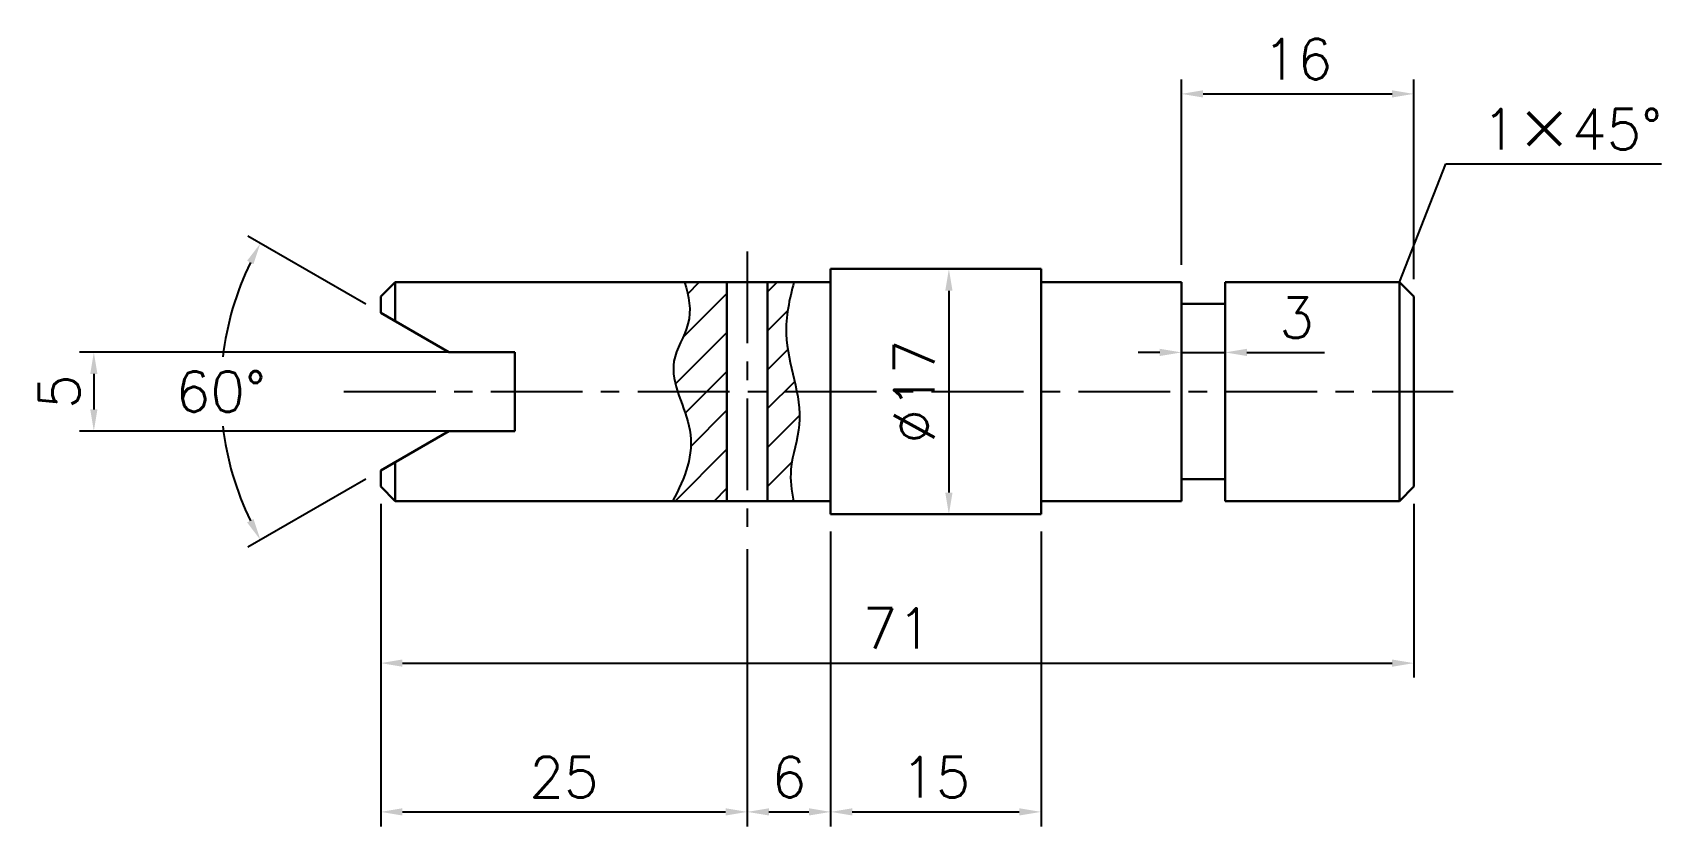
# Model space of a CAD drawing. Header units: millimetres. Extents: x 30 to 143, y 120 to 175.
import ezdxf

# ---------------------------------------------------------------- set-up
doc = ezdxf.new("R2010")
doc.units = ezdxf.units.MM
doc.header["$LTSCALE"] = 0.2
doc.linetypes.add('CENTER', pattern=[50.8, 31.75, -6.35, 6.35, -6.35])
doc.layers.add('cen', color=7, linetype='CENTER')
doc.layers.add('dim', color=7, linetype='Continuous')
doc.layers.add('object', color=7, linetype='Continuous', lineweight=30)
doc.styles.get("Standard").update_dxf_attribs({"font": 'txt.shx'})
doc.dimstyles.new('习题', dxfattribs={"dimtxt": 2.8, "dimasz": 1.5, "dimexe": 1, "dimexo": 1.2, "dimgap": 1, "dimtad": 1, "dimdec": 0, "dimdsep": 46, "dimtxsty": 'Standard', "dimcen": 2.5, "dimadec": 0, "dimazin": 0, "dimtp": 0.002, "dimtm": 0.03, "dimtfac": 1, "dimtdec": 0, "dimtmove": 0, "dimatfit": 3, "dimfxl": 1, "dimtolj": 1, "dimtzin": 9, "dimarcsym": 0})
doc.dimstyles.new('习题$2', dxfattribs={"dimtxt": 2.8, "dimasz": 1.5, "dimexe": 1, "dimexo": 1.2, "dimgap": 1, "dimtad": 0, "dimtih": 1, "dimtoh": 1, "dimdec": 0, "dimdsep": 46, "dimtxsty": 'Standard', "dimcen": 2.5, "dimadec": 0, "dimazin": 0, "dimtp": 0.002, "dimtm": 0.03, "dimtfac": 1, "dimtdec": 0, "dimtmove": 0, "dimatfit": 3, "dimfxl": 1, "dimtolj": 1, "dimtzin": 9, "dimarcsym": 0})

# ---------------------------------------------------------------- blocks, each defined once
blk = doc.blocks.new('*D2')
at = {"layer": 'Defpoints', "color": 0, "transparency": 16777216}
for p in [(54.53, 143.24), (125.97, 143.24), (125.97, 131.03)]:
    blk.add_point(p, dxfattribs=at)
at = {"layer": 'dim', "color": 0, "lineweight": -2, "transparency": 16777216}
for p, q in [((54.53, 142.04), (54.53, 130.03)), ((125.97, 142.04), (125.97, 130.03)), ((56.03, 131.03), (124.47, 131.03))]:
    blk.add_line(p, q, dxfattribs=at)
at = {"layer": 'dim', "color": 0, "transparency": 16777216}
for points in [[(56.03, 131.28), (56.03, 130.78), (54.53, 131.03)], [(124.47, 131.28), (124.47, 130.78), (125.97, 131.03)]]:
    blk.add_solid(points, dxfattribs=at)
at = {"layer": 'dim', "color": 0, "transparency": 16777216, "insert": (90.25, 133.43), "char_height": 2.8, "attachment_point": 5}
blk.add_mtext('\\A1;71', dxfattribs=at)
blk = doc.blocks.new('*D3')
at = {"layer": 'Defpoints', "color": 0, "transparency": 16777216}
for p in [(54.53, 142.04), (79.88, 140.12), (79.88, 120.74)]:
    blk.add_point(p, dxfattribs=at)
at = {"layer": 'dim', "color": 0, "lineweight": -2, "transparency": 16777216}
for p, q in [((54.53, 140.84), (54.53, 119.74)), ((79.88, 138.92), (79.88, 119.74)), ((56.03, 120.74), (78.38, 120.74))]:
    blk.add_line(p, q, dxfattribs=at)
at = {"layer": 'dim', "color": 0, "transparency": 16777216}
for points in [[(56.03, 120.99), (56.03, 120.49), (54.53, 120.74)], [(78.38, 120.99), (78.38, 120.49), (79.88, 120.74)]]:
    blk.add_solid(points, dxfattribs=at)
at = {"layer": 'dim', "color": 0, "transparency": 16777216, "insert": (67.2, 123.14), "char_height": 2.8, "attachment_point": 5}
blk.add_mtext('\\A1;25', dxfattribs=at)
blk = doc.blocks.new('*D4')
at = {"layer": 'Defpoints', "color": 0, "transparency": 16777216}
for p in [(85.64, 141.33), (79.88, 140.12), (85.64, 120.74)]:
    blk.add_point(p, dxfattribs=at)
at = {"layer": 'dim', "color": 0, "lineweight": -2, "transparency": 16777216}
for p, q in [((85.64, 140.13), (85.64, 119.74)), ((79.88, 138.92), (79.88, 119.74)), ((81.38, 120.74), (84.14, 120.74))]:
    blk.add_line(p, q, dxfattribs=at)
at = {"layer": 'dim', "color": 0, "transparency": 16777216}
for points in [[(81.38, 120.99), (81.38, 120.49), (79.88, 120.74)], [(84.14, 120.99), (84.14, 120.49), (85.64, 120.74)]]:
    blk.add_solid(points, dxfattribs=at)
at = {"layer": 'dim', "color": 0, "transparency": 16777216, "insert": (82.76, 123.14), "char_height": 2.8, "attachment_point": 5}
blk.add_mtext('\\A1;6', dxfattribs=at)
blk = doc.blocks.new('*D5')
at = {"layer": 'Defpoints', "color": 0, "transparency": 16777216}
for p in [(85.64, 141.33), (100.19, 141.33), (100.19, 120.74)]:
    blk.add_point(p, dxfattribs=at)
at = {"layer": 'dim', "color": 0, "lineweight": -2, "transparency": 16777216}
for p, q in [((85.64, 140.13), (85.64, 119.74)), ((100.19, 140.13), (100.19, 119.74)), ((87.14, 120.74), (98.69, 120.74))]:
    blk.add_line(p, q, dxfattribs=at)
at = {"layer": 'dim', "color": 0, "transparency": 16777216}
for points in [[(87.14, 120.99), (87.14, 120.49), (85.64, 120.74)], [(98.69, 120.99), (98.69, 120.49), (100.19, 120.74)]]:
    blk.add_solid(points, dxfattribs=at)
at = {"layer": 'dim', "color": 0, "transparency": 16777216, "insert": (92.91, 123.14), "char_height": 2.8, "attachment_point": 5}
blk.add_mtext('\\A1;15', dxfattribs=at)
blk = doc.blocks.new('*D6')
at = {"layer": 'Defpoints', "color": 0, "transparency": 16777216}
for p in [(125.97, 170.4), (109.9, 157.38), (125.97, 156.38)]:
    blk.add_point(p, dxfattribs=at)
at = {"layer": 'dim', "color": 0, "lineweight": -2, "transparency": 16777216}
for p, q in [((109.9, 158.58), (109.9, 171.4)), ((125.97, 157.58), (125.97, 171.4)), ((111.4, 170.4), (124.47, 170.4))]:
    blk.add_line(p, q, dxfattribs=at)
at = {"layer": 'dim', "color": 0, "transparency": 16777216}
for points in [[(111.4, 170.65), (111.4, 170.15), (109.9, 170.4)], [(124.47, 170.65), (124.47, 170.15), (125.97, 170.4)]]:
    blk.add_solid(points, dxfattribs=at)
at = {"layer": 'dim', "color": 0, "transparency": 16777216, "insert": (117.93, 172.8), "char_height": 2.8, "attachment_point": 5}
blk.add_mtext('\\A1;16', dxfattribs=at)
blk = doc.blocks.new('*D7')
at = {"layer": 'Defpoints', "color": 0, "transparency": 16777216}
for p in [(112.93, 152.52), (109.9, 149.81), (112.93, 149.81)]:
    blk.add_point(p, dxfattribs=at)
at = {"layer": 'dim', "color": 0, "lineweight": -2, "transparency": 16777216}
for p, q in [((109.9, 151.01), (109.9, 153.52)), ((112.93, 151.01), (112.93, 153.52)), ((108.4, 152.52), (106.9, 152.52)), ((109.9, 152.52), (112.93, 152.52)), ((114.43, 152.52), (119.8, 152.52))]:
    blk.add_line(p, q, dxfattribs=at)
at = {"layer": 'dim', "color": 0, "transparency": 16777216}
for points in [[(108.4, 152.77), (108.4, 152.27), (109.9, 152.52)], [(114.43, 152.77), (114.43, 152.27), (112.93, 152.52)]]:
    blk.add_solid(points, dxfattribs=at)
at = {"layer": 'dim', "color": 0, "transparency": 16777216, "insert": (117.86, 154.92), "char_height": 2.8, "attachment_point": 5}
blk.add_mtext('\\A1;3', dxfattribs=at)
blk = doc.blocks.new('*D8')
at = {"layer": 'Defpoints', "color": 0, "transparency": 16777216}
for p in [(85.64, 158.29), (85.64, 141.33), (93.82, 141.33)]:
    blk.add_point(p, dxfattribs=at)
at = {"layer": 'dim', "color": 0, "lineweight": -2, "transparency": 16777216}
for p, q in [((86.84, 158.29), (94.82, 158.29)), ((93.82, 156.79), (93.82, 142.83)), ((86.84, 141.33), (94.82, 141.33))]:
    blk.add_line(p, q, dxfattribs=at)
at = {"layer": 'dim', "color": 0, "transparency": 16777216}
for points in [[(93.57, 156.79), (94.07, 156.79), (93.82, 158.29)], [(93.57, 142.83), (94.07, 142.83), (93.82, 141.33)]]:
    blk.add_solid(points, dxfattribs=at)
at = {"layer": 'dim', "color": 0, "transparency": 16777216, "insert": (91.42, 149.81), "char_height": 2.8, "attachment_point": 5, "rotation": 90}
blk.add_mtext('\\A1;%%C17', dxfattribs=at)
blk = doc.blocks.new('_None')
blk = doc.blocks.new('*D9')
at = {"layer": 'Defpoints', "color": 0, "transparency": 16777216}
for p in [(54.53, 155.26), (43.78, 153.37), (59.25, 152.53), (59.25, 147.08), (54.53, 144.36)]:
    blk.add_point(p, dxfattribs=at)
at = {"layer": 'dim', "color": 0, "lineweight": -2, "transparency": 16777216}
for p, q in [((53.49, 155.86), (45.35, 160.56)), ((53.49, 143.76), (45.35, 139.05))]:
    blk.add_line(p, q, dxfattribs=at)
for start, end in [(154.1913, 173.2801), (186.7199, 205.8087)]:
    blk.add_arc((63.98, 149.81), 20.51, start, end, dxfattribs=at)
at = {"layer": 'dim', "color": 0, "transparency": 16777216}
for points in [[(45.29, 158.86), (45.73, 158.62), (46.21, 160.06)], [(45.73, 141), (45.29, 140.76), (46.21, 139.55)]]:
    blk.add_solid(points, dxfattribs=at)
at = {"layer": 'dim', "color": 0, "transparency": 16777216, "insert": (43.47, 149.81), "char_height": 2.8, "attachment_point": 5}
blk.add_mtext('\\A1;60°', dxfattribs=at)
blk = doc.blocks.new('*D10')
at = {"layer": 'Defpoints', "color": 0, "transparency": 16777216}
for p in [(63.8, 152.53), (34.69, 147.08), (63.8, 147.08)]:
    blk.add_point(p, dxfattribs=at)
at = {"layer": 'dim', "color": 0, "lineweight": -2, "transparency": 16777216}
for p, q in [((62.6, 152.53), (33.69, 152.53)), ((34.69, 151.03), (34.69, 148.58)), ((62.6, 147.08), (33.69, 147.08))]:
    blk.add_line(p, q, dxfattribs=at)
at = {"layer": 'dim', "color": 0, "transparency": 16777216}
for points in [[(34.44, 151.03), (34.94, 151.03), (34.69, 152.53)], [(34.44, 148.58), (34.94, 148.58), (34.69, 147.08)]]:
    blk.add_solid(points, dxfattribs=at)
at = {"layer": 'dim', "color": 0, "transparency": 16777216, "insert": (32.29, 149.81), "char_height": 2.8, "attachment_point": 5, "rotation": 90}
blk.add_mtext('\\A1;5', dxfattribs=at)

msp = doc.modelspace()

# ---------------------------------------------------------------- hatches: boundary and pattern name
at = {"layer": 'dim'}
h = msp.add_hatch(dxfattribs=at)
h.set_pattern_fill('ANSI31', color=256, scale=0.6, style=0)
edge = h.paths.add_edge_path()
edge.add_line((78.47, 157.38), (75.53, 157.38))
edge.add_spline(control_points=[(75.53, 157.38), (75.86, 156.4), (76.18, 154.53), (74.5, 152.12), (74.83, 150.52), (75.06, 149.81)], knot_values=[1.844198, 1.844198, 1.844198, 1.844198, 4.815251, 7.57579, 9.752308, 9.752308, 9.752308, 9.752308], degree=3, periodic=0)
edge.add_line((75.06, 149.81), (78.47, 149.81))
edge.add_line((78.47, 149.81), (78.47, 157.38))
edge = h.paths.add_edge_path()
edge.add_spline(control_points=[(83.08, 142.24), (82.92, 142.97), (82.71, 144.73), (83.67, 147.24), (83.45, 149.04), (83.31, 149.81)], knot_values=[8.338313, 8.338313, 8.338313, 8.338313, 10.555919, 13.711334, 16.028369, 16.028369, 16.028369, 16.028369], degree=3, periodic=0)
edge.add_line((83.31, 149.81), (81.28, 149.81))
edge.add_line((81.28, 149.81), (81.28, 142.24))
edge.add_line((81.28, 142.24), (83.08, 142.24))
edge = h.paths.add_edge_path()
edge.add_spline(control_points=[(83.31, 149.81), (83.05, 151.13), (82.23, 153.67), (82.79, 156.18), (83.1, 157.38)], knot_values=[0.680473, 0.680473, 0.680473, 0.680473, 4.69562, 8.338313, 8.338313, 8.338313, 8.338313], degree=3, periodic=0)
edge.add_line((83.1, 157.38), (81.28, 157.38))
edge.add_line((81.28, 157.38), (81.28, 149.81))
edge.add_line((81.28, 149.81), (83.31, 149.81))
edge = h.paths.add_edge_path()
edge.add_line((78.47, 149.81), (75.06, 149.81))
edge.add_spline(control_points=[(75.06, 149.81), (75.34, 148.92), (76.52, 146.31), (75.59, 143.84), (74.7, 142.24)], knot_values=[9.752308, 9.752308, 9.752308, 9.752308, 12.481716, 17.645624, 17.645624, 17.645624, 17.645624], degree=3, periodic=0)
edge.add_line((74.7, 142.24), (78.47, 142.24))
edge.add_line((78.47, 142.24), (78.47, 149.81))

# ---------------------------------------------------------------- linework, layer by layer
at = {"layer": 'cen'}
for p, q in [((79.88, 159.5), (79.88, 140.12)), ((51.98, 149.81), (128.7, 149.81))]:
    msp.add_line(p, q, dxfattribs=at)
at = {"layer": 'dim'}
for points, knots in [([(75.53, 157.38), (75.86, 156.4), (76.18, 154.53), (73.92, 151.29), (76.78, 147), (75.59, 143.84), (74.7, 142.24)], [1.844198, 1.844198, 1.844198, 1.844198, 4.815251, 7.57579, 12.481716, 17.645624, 17.645624, 17.645624, 17.645624]), ([(83.1, 157.38), (82.79, 156.18), (82.06, 152.91), (84.17, 148.55), (82.71, 144.73), (82.92, 142.97), (83.08, 142.24)], [0.680473, 0.680473, 0.680473, 0.680473, 4.323166, 10.655347, 13.810762, 16.028369, 16.028369, 16.028369, 16.028369])]:
    msp.add_open_spline(points, degree=3, knots=knots, dxfattribs=at)
at = {"layer": 'object'}
for p, q in [((85.64, 157.38), (85.64, 158.29)), ((85.64, 158.29), (100.19, 158.29)), ((100.19, 158.29), (100.19, 157.38)), ((54.53, 156.38), (55.53, 157.38)), ((55.53, 157.38), (85.64, 157.38)), ((55.53, 157.38), (55.53, 154.68)), ((78.47, 157.38), (78.47, 142.24)), ((81.28, 157.38), (81.28, 142.24)), ((85.64, 157.38), (85.64, 142.24)), ((100.19, 157.38), (100.19, 142.24)), ((100.19, 157.38), (109.9, 157.38)), ((109.9, 157.38), (109.9, 155.87)), ((112.93, 155.87), (112.93, 157.38)), ((112.93, 157.38), (124.97, 157.38)), ((124.97, 157.38), (125.97, 156.38)), ((124.97, 157.38), (124.97, 142.24)), ((54.53, 155.26), (54.53, 156.38)), ((109.9, 155.87), (112.93, 155.87)), ((109.9, 155.87), (109.9, 143.75)), ((112.93, 155.87), (112.93, 143.75)), ((125.97, 156.38), (125.97, 149.81)), ((59.25, 152.53), (54.53, 155.26)), ((63.8, 152.53), (59.25, 152.53)), ((63.8, 149.81), (63.8, 152.53)), ((63.8, 149.81), (63.8, 147.08)), ((125.97, 143.24), (125.97, 149.81)), ((59.25, 147.08), (54.53, 144.36)), ((63.8, 147.08), (59.25, 147.08)), ((54.53, 144.36), (54.53, 143.24)), ((55.53, 144.93), (55.53, 142.24)), ((54.53, 143.24), (55.53, 142.24)), ((109.9, 143.75), (112.93, 143.75)), ((109.9, 142.24), (109.9, 143.75)), ((112.93, 143.75), (112.93, 142.24)), ((125.97, 143.24), (124.97, 142.24)), ((55.53, 142.24), (85.64, 142.24)), ((85.64, 142.24), (85.64, 141.33)), ((100.19, 141.33), (100.19, 142.24)), ((100.19, 142.24), (109.9, 142.24)), ((112.93, 142.24), (124.97, 142.24)), ((85.64, 141.33), (100.19, 141.33))]:
    msp.add_line(p, q, dxfattribs=at)

# ---------------------------------------------------------------- texts
at = {"layer": 'dim', "insert": (130.69, 166.56), "char_height": 2.8, "width": 16.8159, "attachment_point": 7}
msp.add_mtext('1{\\f宋体|b0|i0|c134|p2;×}45%%d', dxfattribs=at)

# ---------------------------------------------------------------- dimensions: what is measured, and where the dimension line sits
at = {"layer": 'dim'}
for base, p1, p2, picture, middle in [((125.97, 170.4), (109.9, 157.38), (125.97, 156.38), '*D6', (117.93, 172.8)), ((112.93, 152.52), (109.9, 149.81), (112.93, 149.81), '*D7', (117.86, 154.92)), ((125.97, 131.03), (54.53, 143.24), (125.97, 143.24), '*D2', (90.25, 133.43)), ((79.88, 120.74), (54.53, 142.04), (79.88, 140.12), '*D3', (67.2, 123.14)), ((85.64, 120.74), (79.88, 140.12), (85.64, 141.33), '*D4', (82.76, 123.14)), ((100.19, 120.74), (85.64, 141.33), (100.19, 141.33), '*D5', (92.91, 123.14))]:
    dim = msp.add_linear_dim(base=base, p1=p1, p2=p2, dimstyle='习题', dxfattribs=at)
    dim.commit()
    dim.dimension.update_dxf_attribs({"geometry": picture, "text_midpoint": middle})
dim = msp.add_angular_dim_2l(base=(43.78, 153.37), line1=((59.25, 147.08), (54.53, 144.36)), line2=((59.25, 152.53), (54.53, 155.26)), dimstyle='习题$2', dxfattribs=at)
dim.commit()
dim.dimension.update_dxf_attribs({"geometry": '*D9', "text_midpoint": (43.47, 149.81)})
dim = msp.add_linear_dim(base=(93.82, 141.33), p1=(85.64, 158.29), p2=(85.64, 141.33), angle=90, text='%%C17', dimstyle='习题', override={"dimldrblk": 'None'}, dxfattribs=at)
dim.commit()
dim.dimension.update_dxf_attribs({"geometry": '*D8', "text_midpoint": (91.42, 149.81)})
dim = msp.add_linear_dim(base=(34.69, 147.08), p1=(63.8, 152.53), p2=(63.8, 147.08), angle=90, dimstyle='习题', override={"dimldrblk": 'None'}, dxfattribs=at)
dim.commit()
dim.dimension.update_dxf_attribs({"geometry": '*D10', "text_midpoint": (32.29, 149.81)})

# ---------------------------------------------------------------- leaders
at = {"layer": 'dim', "annotation_type": 0, "has_hookline": 1, "hookline_direction": 0, "text_width": 12.4}
msp.add_leader([(124.97, 157.38), (128.19, 165.56), (129.69, 165.56)], dimstyle='习题', override={"dimgap": 1, "dimtad": 1, "dimldrblk": 'None'}, dxfattribs=at)

doc.saveas('drawing.dxf')
